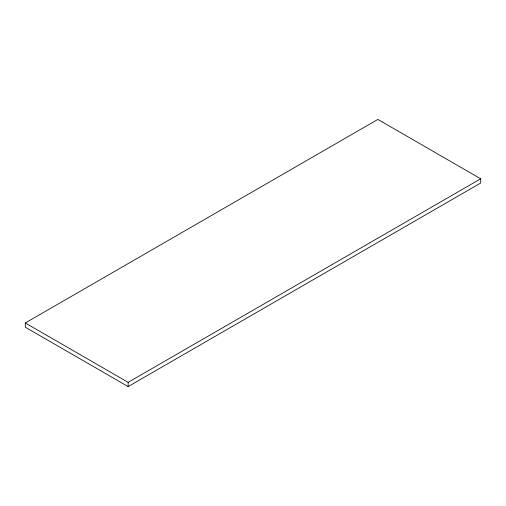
<?xml version="1.0" encoding="UTF-8"?>
<svg xmlns="http://www.w3.org/2000/svg" width="506" height="506" viewBox="0 0 506 506"><rect width="100%" height="100%" fill="white"/><g stroke="black" fill="none" stroke-linecap="round" stroke-linejoin="round"><path stroke-width="0.76" d="M25.3 322.973L377.868 119.416L480.7 178.789L480.7 183.027L128.132 386.584L25.3 327.211L25.3 322.973L128.132 382.34L480.7 178.789M128.132 382.34L128.132 386.584"/></g></svg>
